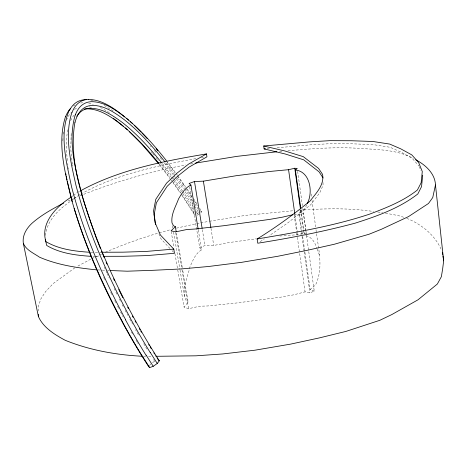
<?xml version="1.0" encoding="UTF-8"?>
<svg xmlns="http://www.w3.org/2000/svg" width="467" height="467" viewBox="0 0 467 467"><rect width="100%" height="100%" fill="white"/><g stroke="black" fill="none" stroke-linecap="round" stroke-linejoin="round"><path stroke-width="0.35" stroke-dasharray="2.33 1.75" d="M323.041 182.615L323.03 185.306L319.819 192.673L310.788 204.651L288.186 222.613L269.284 235.672M62.841 140.859L62.952 138.197M45.515 235.409C46.951 220.085 59.221 208.942 71.247 200.781M71.171 133.48L70.78 149.136L72.239 163.952M63.284 134.093L63.494 132.009M67.744 129.808C65.812 140.24 66.279 150.94 67.464 161.43M306.696 204.768L304.98 208.539L299.335 212.421L301.962 231.171M305.955 231.434L314.256 291.087L309.93 292.891L305.074 291.857L293.766 294.817L281.128 297.1L236.355 303.013L207.582 305.973L199.631 306.218L188.61 308.693L184.097 307.181L188.125 302.073L182.65 269.751M149.51 365.515L150.783 363.91M200.612 213.075L201.826 211.761A160.222 36.753 60.9 0 0 199.666 208.276M314.256 291.087L310.146 289.575L315.569 284.905C324.08 267.212 317.922 247.487 315.943 229.116M71.813 200.349L73.512 199.041M74.078 198.603L77.469 195.988M71.76 196.7L72.899 195.836M73.465 195.41L76.862 192.824M152.487 362.707L154.764 361.114M198.282 229.922L201.557 249.863C195.381 253.458 192.76 260.72 189.952 266.926C187.623 277.737 180.951 289.984 186.298 300.911L188.125 302.073M196.706 214.003L198.708 212.66M199.1 214.09L196.922 215.299M260.189 241.626L264.433 238.847M74.907 267.795L53.407 283.387L45.597 291.571L40.921 298.874L38.154 306.58L38.253 310.835M77.89 266.062L91.299 258.87M78.071 195.65L80.47 194.295M81.071 193.957C116.301 174.29 156.509 165.908 195.801 158.628M77.464 192.486L79.869 191.143M91.906 258.549L94.468 257.352M95.11 257.054L98.957 255.256M99.594 254.953L101.52 254.054M67.972 201.043L70.634 199.882M71.305 199.596L73.301 198.72M73.967 198.434L77.971 196.689M189.695 187.033L199.689 247.749L204.931 245.519L213.746 245.461L228.754 242.607L256.237 238.8M105.361 252.262C122.681 244.755 140.479 238.298 158.599 233.01M79.968 195.819C114.065 182.095 149.557 171.786 185.662 164.927M294.122 214.406L299.008 215.048L303.451 213.466L305.856 230.716M159.276 232.817L170.858 229.571M279.896 236.028L297.753 234.708L303.836 233.144L306.299 233.535L306.002 231.387M176.462 228.153L196.076 223.781M196.782 223.646L208.72 221.381M190.647 163.999L192.783 163.602M209.42 221.259L246.01 215.305L294.718 210.599M201.37 157.723L203.46 157.385M279.599 151.518L283.101 151.203M287.999 150.753C310.07 148.804 332.23 147.052 354.4 148.086C374.178 149.65 395.28 148.769 413.318 158.348M267.025 148.669L270.644 148.348M277.164 147.77L310.491 144.823L330.449 143.667L351.826 143.807L373.226 144.607L390.073 147.28L401.13 152.137L412.151 158.284L419.057 166.071M299.773 210.243L301.945 210.086C325.773 208.434 349.806 207.938 373.495 211.498M90.954 252.303L94.597 252.285M95.321 252.285L98.963 252.268M99.693 252.262L101.146 252.256M93.178 256.336L95.361 256.336M96.091 256.336L98.998 256.33M143.468 356.286L145.64 356.286M148.535 356.286L151.436 356.292M97.866 269.903L101.497 270.084M102.22 270.119L107.305 270.375M108.029 270.411L109.482 270.481M377.739 212.012L382.689 212.619M385.462 213.145L398.631 215.661L404.737 217.581M201.826 211.761L201.038 211.598L200.296 210.419M89.156 106.914L91.649 107.463M305.862 235.771C311.991 236.781 315.12 242.957 316.941 248.292M88.712 103.295L93.202 104.45M90.867 100.387L93.4 101M299.335 212.421L303.451 213.466M406.734 218.311C421.514 224.306 435.011 235.029 441.426 249.968M100.352 107.34L110.574 113.318M104.264 105.437L113.271 111.029M170.035 248.532L161.103 238.999L158.044 231.825M172.019 250.651L173.508 252.238M199.689 247.749L201.557 249.863M150.298 145.803L151.191 146.831M151.162 151.641L152.505 153.246M152.954 153.777L154.297 155.383M154.32 150.491L156.568 153.188M159.212 163.783L169.708 177.332M156.089 157.548L158.792 160.893M162.306 163.59L172.27 176.526M160.175 157.63L162.44 160.444M159.527 164.845L170.07 178.668M160.146 162.569L170.864 176.66M165.908 163.053L174.623 174.495M164.507 163.111L173.631 175.236M166.515 160.776L175.382 172.44M167.128 162.353L174.927 172.702M171.278 177.227L172.93 179.491M172.498 181.149L180.857 192.982M170.478 179.229L171.698 180.892M174.045 175.808L175.288 177.518M172.667 177.069L173.852 178.692M174.249 179.235L182.533 190.927M176.187 173.555L177.402 175.23M177.804 175.785L185.481 186.666M177.396 176.112L183.157 184.249M177.011 177.775L184.553 188.446M173.759 180.624L178.295 187.039M172.913 182.556L180.209 192.976M176.123 178.663L183.338 189.018M182.924 191.499L185.282 194.943M181.254 193.56L194.978 214.598M187.092 189.024L188.703 191.388A160.222 36.753 60.9 0 1 191.511 195.591M184.944 189.024L192.83 200.822M185.236 191.785L193.134 203.828M194.786 203.851L197.897 208.749M191.785 207.301L194.365 211.405M196.619 204.546L197.354 205.719M194.628 206.157L198.341 212.071M129.82 319.072L132.564 324.022M125.162 310.339L127.812 315.336M120.55 312.003L123.218 317.046M119.371 299.073L120.959 302.202M122.226 304.712L123.177 306.591M114.724 300.62L116.318 303.784M117.602 306.311L118.56 308.214M114.146 288.437L117.468 295.307M110.691 292.4L112.208 295.558M107.194 273.557L109.313 278.151M103.692 277.468L105.215 280.784M104.339 267.066L105.758 270.305M106.038 270.953L106.89 272.897M419.313 166.725L420.872 170.63M317.181 248.964L319.574 255.659M171.196 231.55L173.87 247.247M174.967 253.669L177.647 269.366M177.769 270.078L184.097 307.181M176.438 233.115L182.527 269.033M175.697 232.589L181.908 269.208M182.031 269.926L188.61 308.693M172.492 225.765L172.854 227.908M173.584 232.192L179.9 269.325M180.023 270.037L184.634 297.175M202.345 229.7L204.931 245.519M210.979 228.316L213.746 245.461M72.344 164.658L72.548 166.065M294.893 214.481L297.444 232.543M297.549 233.261L297.753 234.708M294.222 215.124L296.656 232.333M296.755 233.051L297.263 236.641M297.368 237.353L305.074 291.857M67.697 163.468L67.902 164.886M68.299 167.723L68.503 169.142M300.923 209.59L303.941 231.159M304.04 231.877L304.338 234.031M300.614 210.068L303.836 233.144M302.061 231.889L302.563 235.496M302.669 236.214L310.146 289.575M299.008 215.048L301.332 231.626M301.437 232.344L301.939 235.946M302.038 236.67L304.064 251.083M304.163 251.806L309.93 292.891M297.642 171.319L302.418 205.643M302.814 208.504L305.903 230.675M311.139 193.968L311.629 197.559M312.02 200.425L315.85 228.404M178.295 186.94A164.571 39.175 61 0 1 181.593 191.727M182.825 193.542A164.571 39.175 61 0 1 191.803 207.22M183.157 184.144A164.758 38.136 61 0 1 185.621 187.734M186.035 188.335A164.758 38.136 61 0 1 192.171 197.541M194.412 200.985A164.758 38.136 61 0 1 196.636 204.47M181.826 195.311A159.971 38.177 61 0 1 194.984 215.637M193.478 198.586A160.222 36.753 60.9 0 1 197.127 204.254M185.294 194.751A155.149 36.327 61 0 1 193.893 207.868M196.216 211.539A155.149 36.327 61 0 1 198.136 214.627M73.301 106.015A269.547 67.207 62.3 0 1 75 104.941M80.674 103.014A269.547 67.207 62.3 0 1 82.741 102.787M66.495 120.2A265.635 66.559 62.3 0 1 70.657 112.973M74.533 109.436A265.635 66.559 62.3 0 1 78.042 107.632M70.71 120.579A261.549 65.111 62.2 0 1 74.189 114.964M154.705 361.347A174.506 45.801 61.5 0 1 153.532 359.526M146.982 349.106A174.506 45.801 61.5 0 1 143.713 343.73M138.343 334.629A174.506 45.801 61.5 0 1 135.523 329.714M138.244 343.776A175.966 46.723 61.5 0 1 137.52 342.556M137.164 341.949A175.966 46.723 61.5 0 1 135.722 339.503M132.511 333.952A175.966 46.723 61.5 0 1 131.104 331.471"/><path stroke-width="0.7" d="M142.744 356.286C116.19 354.949 89.915 350.279 65.182 340.28C54.797 334.681 43.279 327.665 38.387 316.503L23.35 243.389C22.142 235.625 26.333 228.614 31.785 223.459C41.248 215.036 52.473 208.907 63.658 203.104M422.693 175.183L421.549 186.619L417.825 193.951C399.478 208.229 377.184 216.11 355.264 223.133C323.176 231.685 290.556 238.036 257.766 243.214L257.124 238.97C275.734 227.528 293.381 214.662 310.263 200.816C316.112 193.093 324.419 185.043 322.598 174.43L318.593 168.435L303.293 156.655L284.817 150.952L263.697 145.996L264.124 148.926L285.249 154.005L303.731 159.837L319.049 171.827L323.059 177.915M415.688 159.767C425.262 164.699 435.098 173.479 435.472 184.961L443.65 260.837L442.658 268.875L441.356 276.715L437.346 284.029L418.006 299.808L391.813 314.56L379.788 320.321L345.872 331.43L319.317 337.915L290.632 344.115L254.994 350.186L222.642 353.963L195.959 355.819L156.503 356.292M435.472 184.961L432.746 197.559L428.496 203.472L408.45 216.63L381.446 229.244L369.064 234.236L334.279 244.253L307.099 250.341L277.754 256.284L241.346 262.372L208.364 266.517L181.208 268.945L152.913 270.311L127.211 271.199L110.206 270.521M74.971 122.115C68.007 161.675 83.599 201.102 96.231 237.931M75.263 114.818C67.382 141.495 75.695 169.708 82.21 195.778C95.647 241.807 115.74 285.676 139.166 327.431A180.233 46.21 61.4 0 0 159.34 360.81M71.854 112.529C64.242 136.341 70.733 161.868 76.004 185.469C88.129 231.585 107.515 275.501 129.989 317.437M65.614 116.283C56.875 143.264 64.995 172.206 71.381 198.796C84.434 245.893 104.614 290.772 128.489 333.315A179.918 47.99 61.5 0 0 148.658 366.613L149.662 367.593L153.223 366.309L157.245 363.478L159.34 360.787L158.301 359.823M307.268 203.513C313.287 192.567 310.275 171.36 295.401 170.046L300.824 208.872M69.314 110.054C58.854 134.379 66.355 161.938 71.527 186.642C83.558 233.202 103.049 277.532 125.693 319.837M295.401 170.046L297.245 168.459L294.77 168.243L288.571 169.69L269.062 171.529L236.325 175.697L203.378 181.161L194.482 181.523L189.106 183.467L190.915 185.055C185.084 187.699 181.692 193.595 178.546 198.884C175.726 206.653 170.846 214.3 172.002 222.911L173.537 225.806L175.347 226.653L171.074 230.832L175.574 231.871L186.829 229.519L194.891 229.04L224.131 225.672L269.687 219.402L282.57 217.143L292.838 214.738M71.194 197.132C56.688 206.332 39.999 222.841 45.947 241.667C59.186 249.477 75.199 251.31 90.23 252.303M155.529 224.469L154.168 214.528L156.381 202.777L167.098 186.386L177.577 176.24L189.1 167.104L206.939 156.819L206.478 153.906L188.61 164.086L177.051 173.117L166.55 183.146L155.785 199.327L153.538 210.921L155.161 222.823L160.42 235.035L173.788 249.109L174.5 253.301L146.842 255.601L123.732 256.278L104.094 256.319M80.47 190.81C119.208 169.649 163.38 161.197 206.478 153.906M195.632 163.076L237.014 156.352L276.803 151.775M257.124 238.97C294.916 232.601 332.989 226.244 369.455 214.184C386.221 207.85 403.196 201.224 417.381 190.022L421.123 182.784L422.285 171.506L418.66 162.534L411.771 154.869L400.75 148.833L389.7 144.07L372.847 141.478L351.441 140.742L330.052 140.655L310.088 141.84L263.697 145.996M87.218 108.723C100.481 106.686 112.43 115.221 122.558 122.658C137.181 134.192 149.755 148.08 161.448 162.522M264.124 148.926L265.571 148.798M173.788 249.109L146.101 251.439L122.984 252.168L101.876 252.256M86.22 108.84C100.487 108.589 112.64 117.877 123.329 126.271M90.995 256.342C75.946 255.303 59.904 253.383 46.706 245.455L45.241 239.378M88.526 99.407C104.194 99.763 117.048 110.644 128.583 120.072M96.418 269.827C77.148 267.918 57.435 264.935 39.549 257.206C33.852 253.254 26.152 250.143 23.35 243.389M113.388 118.437L117.252 121.303M124.695 116.878C115.016 109.547 104.106 101.683 91.444 101.678A266.085 64.09 62.2 0 0 75.315 114.905M117.818 121.753L127.281 129.639M126.44 118.274L132.552 123.551M125.22 127.894C137.59 138.483 148.541 150.613 158.774 163.246M130.486 121.811C143.877 133.439 155.517 146.912 166.515 160.776M129.318 131.606L141.986 144.35L158.64 163.748M134.607 125.635L141.157 132.155M142.102 133.124L147.362 138.717M156.141 148.728L157.922 150.876M165.044 161.973C152.937 146.813 139.931 132.184 124.724 120.042C115.197 112.891 104.415 105.215 91.97 105.39A261.864 63.395 62.2 0 0 75.041 122.226M142.633 356.519L149.662 367.593M150.222 352.381L157.245 363.478M146.124 355.107L153.223 366.309M132.389 316.042L133.083 317.291M135.167 321.051L135.856 322.3M127.701 307.198L128.372 308.465M122.424 321.635C102.985 285.465 86.202 247.738 74.171 208.434M122.827 297.707L118.746 289.482M113.627 278.77L114.497 280.649M106.132 262.121L106.996 264.089M101.502 251.158L104.182 257.58M96.494 238.596L100.434 248.59M72.21 201.621L67.277 181.272M66.308 176.526L67.003 179.918M65.812 173.753L66.051 175.148M175.347 226.653L176.199 231.679M194.482 181.523L202.112 228.264M190.915 185.055L198.166 229.209M203.378 181.161L210.868 227.598M288.571 169.69L294.794 213.758M294.77 168.243L300.409 208.626M442.488 252.501L442.78 254.585M442.973 255.974L443.65 260.837M38.341 314.379L38.387 316.503M86.267 99.681A269.237 66.209 62.2 0 0 79.571 100.784A271.8 66.763 62.4 0 0 69.49 110.358M71.93 112.664A269.868 65.438 62.2 0 1 88.491 99.325M84.212 109.056A261.549 65.111 62.2 0 1 86.202 108.799M76.816 116.26A260.907 63.956 62.3 0 1 87.16 108.613M65.695 116.417A269.547 67.207 62.3 0 1 70.692 108.303M158.295 359.853A176.187 45.497 61.5 0 1 157.175 358.119M156.433 356.957A176.187 45.497 61.5 0 1 155.686 355.79M154.571 354.027A176.187 45.497 61.5 0 1 153.83 352.854M151.25 348.697A176.187 45.497 61.5 0 1 150.146 346.905M149.411 345.703A176.187 45.497 61.5 0 1 148.681 344.5M141.454 332.282A176.187 45.497 61.5 0 1 140.742 331.05M140.03 329.807A176.187 45.497 61.5 0 1 139.324 328.57M142.593 356.625A184.745 49.047 61.5 0 1 122.342 321.675M150.181 352.48A184.979 47.757 61.5 0 1 129.908 317.478M146.048 355.294A186.397 48.842 61.5 0 1 125.547 319.907"/></g></svg>
